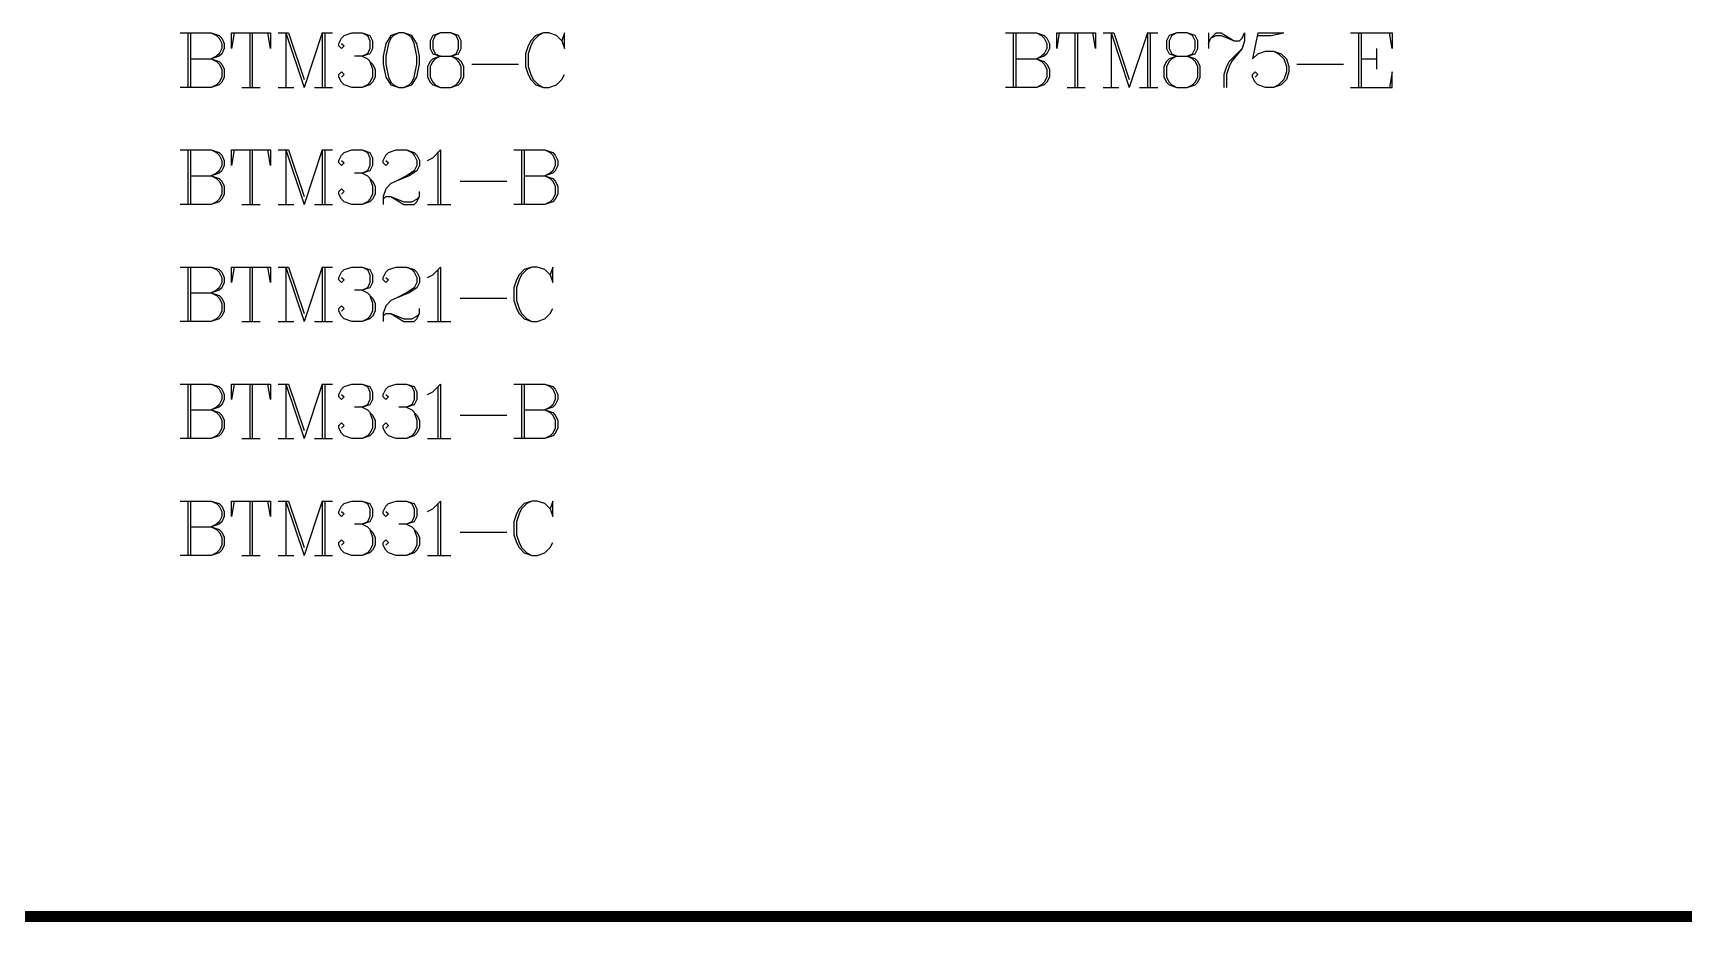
# Model space of a CAD drawing. Header units: millimetres. Extents: x 25 to 178, y 46 to 106.
# Drawn here: x 56.14 to 101.6, y 46.21 to 70.71 of the extents above; entities that cross this region are included whole.
import ezdxf

# ---------------------------------------------------------------- set-up
doc = ezdxf.new("R2010")
doc.units = ezdxf.units.MM
doc.layers.add('KeepOutLayer', color=6, linetype='Continuous')
doc.layers.add('TopOverlay', color=2, linetype='Continuous')

msp = doc.modelspace()

# ---------------------------------------------------------------- linework, layer by layer
at = {"layer": 'KeepOutLayer', "const_width": 0.3}
msp.add_lwpolyline([(25.4, 46.355), (177.8, 46.355)], dxfattribs=at)
at = {"layer": 'TopOverlay'}
for p, q in [((60.198, 70.715), (61.055, 70.715)), ((60.412, 70.715), (60.412, 69.215)), ((60.484, 70.715), (60.484, 69.215)), ((61.055, 70.715), (61.269, 70.643)), ((61.055, 70.715), (61.198, 70.643)), ((61.198, 70.643), (61.269, 70.572)), ((61.269, 70.643), (61.341, 70.572)), ((61.269, 70.572), (61.341, 70.429)), ((61.341, 70.572), (61.412, 70.429)), ((61.683, 70.715), (61.612, 70.286)), ((61.612, 70.286), (61.612, 70.715)), ((61.612, 70.715), (62.683, 70.715)), ((62.112, 70.715), (62.112, 69.215)), ((62.183, 70.715), (62.183, 69.215)), ((62.683, 70.286), (62.612, 70.715)), ((62.683, 70.715), (62.683, 70.286)), ((62.897, 70.715), (63.183, 70.715)), ((63.112, 70.715), (63.112, 69.215)), ((63.112, 70.715), (63.612, 69.215)), ((63.183, 70.715), (63.612, 69.429)), ((64.111, 70.715), (63.612, 69.215)), ((64.111, 70.715), (64.111, 69.215)), ((64.111, 70.715), (64.397, 70.715)), ((64.183, 70.715), (64.183, 69.215)), ((64.568, 70.429), (64.64, 70.572)), ((64.64, 70.572), (64.711, 70.643)), ((64.711, 70.643), (64.926, 70.715)), ((64.926, 70.715), (65.211, 70.715)), ((65.211, 70.715), (65.425, 70.643)), ((65.211, 70.715), (65.354, 70.643)), ((65.354, 70.643), (65.425, 70.5)), ((65.425, 70.643), (65.497, 70.5)), ((65.425, 70.5), (65.425, 70.286)), ((65.497, 70.5), (65.497, 70.286)), ((66.004, 70.643), (65.861, 70.429)), ((66.004, 70.572), (65.932, 70.429)), ((66.218, 70.715), (66.004, 70.643)), ((66.075, 70.643), (66.004, 70.572)), ((66.218, 70.715), (66.075, 70.643)), ((66.361, 70.715), (66.218, 70.715)), ((66.575, 70.643), (66.361, 70.715)), ((66.504, 70.643), (66.361, 70.715)), ((66.575, 70.572), (66.504, 70.643)), ((66.718, 70.429), (66.575, 70.643)), ((66.647, 70.429), (66.575, 70.572)), ((67.154, 70.643), (67.082, 70.5)), ((67.082, 70.5), (67.082, 70.286)), ((67.368, 70.715), (67.154, 70.643)), ((67.225, 70.643), (67.154, 70.5)), ((67.154, 70.5), (67.154, 70.286)), ((67.368, 70.715), (67.225, 70.643)), ((67.654, 70.715), (67.368, 70.715)), ((67.868, 70.643), (67.654, 70.715)), ((67.796, 70.643), (67.654, 70.715)), ((67.868, 70.5), (67.796, 70.643)), ((67.939, 70.5), (67.868, 70.643)), ((67.868, 70.286), (67.868, 70.5)), ((67.939, 70.286), (67.939, 70.5)), ((69.853, 70.5), (69.782, 70.358)), ((69.996, 70.643), (69.853, 70.5)), ((69.924, 70.5), (69.853, 70.358)), ((70.067, 70.643), (69.924, 70.5)), ((70.21, 70.715), (69.996, 70.643)), ((70.21, 70.715), (70.067, 70.643)), ((70.353, 70.715), (70.21, 70.715)), ((70.567, 70.643), (70.353, 70.715)), ((70.71, 70.5), (70.567, 70.643)), ((70.781, 70.715), (70.71, 70.5)), ((70.71, 70.5), (70.781, 70.286)), ((70.781, 70.286), (70.781, 70.715)), ((82.931, 70.715), (83.788, 70.715)), ((83.145, 70.715), (83.145, 69.215)), ((83.217, 70.715), (83.217, 69.215)), ((83.788, 70.715), (84.002, 70.643)), ((83.788, 70.715), (83.931, 70.643)), ((83.931, 70.643), (84.002, 70.572)), ((84.002, 70.643), (84.074, 70.572)), ((84.002, 70.572), (84.074, 70.429)), ((84.074, 70.572), (84.145, 70.429)), ((84.416, 70.715), (84.345, 70.286)), ((84.345, 70.286), (84.345, 70.715)), ((84.345, 70.715), (85.416, 70.715)), ((84.845, 70.715), (84.845, 69.215)), ((84.916, 70.715), (84.916, 69.215)), ((85.416, 70.286), (85.345, 70.715)), ((85.416, 70.715), (85.416, 70.286)), ((85.63, 70.715), (85.916, 70.715)), ((85.845, 70.715), (85.845, 69.215)), ((85.845, 70.715), (86.345, 69.215)), ((85.916, 70.715), (86.345, 69.429)), ((86.844, 70.715), (86.345, 69.215)), ((86.844, 70.715), (86.844, 69.215)), ((86.844, 70.715), (87.13, 70.715)), ((86.916, 70.715), (86.916, 69.215)), ((87.444, 70.643), (87.373, 70.5)), ((87.373, 70.5), (87.373, 70.286)), ((87.659, 70.715), (87.444, 70.643)), ((87.516, 70.643), (87.444, 70.5)), ((87.444, 70.5), (87.444, 70.286)), ((87.659, 70.715), (87.516, 70.643)), ((87.944, 70.715), (87.659, 70.715)), ((88.158, 70.643), (87.944, 70.715)), ((88.087, 70.643), (87.944, 70.715)), ((88.158, 70.5), (88.087, 70.643)), ((88.23, 70.5), (88.158, 70.643)), ((88.158, 70.286), (88.158, 70.5)), ((88.23, 70.286), (88.23, 70.5)), ((88.523, 70.715), (88.523, 70.286)), ((88.523, 70.429), (88.594, 70.572)), ((88.594, 70.572), (88.737, 70.715)), ((88.594, 70.572), (88.737, 70.643)), ((88.737, 70.715), (88.88, 70.715)), ((88.737, 70.643), (88.88, 70.643)), ((88.88, 70.715), (89.237, 70.5)), ((88.88, 70.643), (89.237, 70.5)), ((89.237, 70.5), (89.38, 70.5)), ((89.38, 70.5), (89.451, 70.572)), ((89.451, 70.572), (89.522, 70.715)), ((89.522, 70.5), (89.451, 70.286)), ((89.522, 70.715), (89.522, 70.5)), ((89.887, 70.715), (89.744, 70.001)), ((89.887, 70.715), (90.601, 70.715)), ((89.887, 70.643), (90.244, 70.643)), ((90.244, 70.643), (90.601, 70.715)), ((92.443, 70.715), (93.586, 70.715)), ((92.657, 70.715), (92.657, 69.215)), ((92.729, 70.715), (92.729, 69.215)), ((93.586, 70.286), (93.514, 70.715)), ((93.586, 70.715), (93.586, 70.286)), ((61.269, 70.072), (61.055, 70.001)), ((61.198, 70.072), (61.055, 70.001)), ((61.269, 70.143), (61.198, 70.072)), ((61.341, 70.286), (61.269, 70.143)), ((61.341, 70.143), (61.269, 70.072)), ((61.341, 70.429), (61.341, 70.286)), ((61.412, 70.286), (61.341, 70.143)), ((61.412, 70.429), (61.412, 70.286)), ((64.568, 70.358), (64.568, 70.429)), ((64.64, 70.286), (64.568, 70.358)), ((64.64, 70.429), (64.711, 70.358)), ((64.711, 70.358), (64.64, 70.286)), ((65.211, 70.072), (64.997, 70.072)), ((65.425, 70.143), (65.211, 70.072)), ((65.354, 70.143), (65.211, 70.072)), ((65.211, 70.072), (65.354, 70.001)), ((65.425, 70.286), (65.354, 70.143)), ((65.497, 70.286), (65.425, 70.143)), ((65.861, 70.429), (65.79, 70.072)), ((65.79, 70.072), (65.79, 69.858)), ((65.932, 70.429), (65.861, 70.072)), ((65.861, 70.072), (65.861, 69.858)), ((66.718, 70.072), (66.647, 70.429)), ((66.789, 70.072), (66.718, 70.429)), ((66.718, 69.858), (66.718, 70.072)), ((66.789, 69.858), (66.789, 70.072)), ((67.082, 70.286), (67.154, 70.143)), ((67.154, 70.286), (67.225, 70.143)), ((67.154, 70.143), (67.368, 70.072)), ((67.368, 70.072), (67.154, 70.001)), ((67.225, 70.143), (67.368, 70.072)), ((67.368, 70.072), (67.225, 70.001)), ((67.368, 70.072), (67.654, 70.072)), ((67.654, 70.072), (67.868, 70.143)), ((67.654, 70.072), (67.796, 70.143)), ((67.868, 70.001), (67.654, 70.072)), ((67.796, 70.001), (67.654, 70.072)), ((67.796, 70.143), (67.868, 70.286)), ((67.868, 70.143), (67.939, 70.286)), ((69.782, 70.358), (69.71, 70.143)), ((69.71, 70.143), (69.71, 69.786)), ((69.853, 70.358), (69.782, 70.143)), ((69.782, 70.143), (69.782, 69.786)), ((84.002, 70.072), (83.788, 70.001)), ((83.931, 70.072), (83.788, 70.001)), ((84.002, 70.143), (83.931, 70.072)), ((84.074, 70.286), (84.002, 70.143)), ((84.074, 70.143), (84.002, 70.072)), ((84.074, 70.429), (84.074, 70.286)), ((84.145, 70.286), (84.074, 70.143)), ((84.145, 70.429), (84.145, 70.286)), ((87.373, 70.286), (87.444, 70.143)), ((87.444, 70.286), (87.516, 70.143)), ((87.444, 70.143), (87.659, 70.072)), ((87.659, 70.072), (87.444, 70.001)), ((87.516, 70.143), (87.659, 70.072)), ((87.659, 70.072), (87.516, 70.001)), ((87.659, 70.072), (87.944, 70.072)), ((87.944, 70.072), (88.158, 70.143)), ((87.944, 70.072), (88.087, 70.143)), ((88.158, 70.001), (87.944, 70.072)), ((88.087, 70.001), (87.944, 70.072)), ((88.087, 70.143), (88.158, 70.286)), ((88.158, 70.143), (88.23, 70.286)), ((89.451, 70.286), (89.094, 69.929)), ((89.451, 70.286), (89.165, 69.929)), ((89.744, 70.001), (89.887, 70.143)), ((89.887, 70.143), (90.101, 70.215)), ((90.101, 70.215), (90.315, 70.215)), ((90.315, 70.215), (90.529, 70.143)), ((90.315, 70.215), (90.458, 70.143)), ((90.458, 70.143), (90.601, 70.001)), ((90.529, 70.143), (90.672, 70.001)), ((93.157, 70.286), (93.157, 69.715)), ((60.484, 70.001), (61.055, 70.001)), ((61.055, 70.001), (61.269, 69.929)), ((61.055, 70.001), (61.198, 69.929)), ((61.198, 69.929), (61.269, 69.858)), ((61.269, 69.929), (61.341, 69.858)), ((61.269, 69.858), (61.341, 69.715)), ((61.341, 69.858), (61.412, 69.715)), ((61.341, 69.715), (61.341, 69.501)), ((61.412, 69.715), (61.412, 69.501)), ((64.568, 69.572), (64.64, 69.643)), ((64.568, 69.501), (64.568, 69.572)), ((64.64, 69.643), (64.711, 69.572)), ((64.711, 69.572), (64.64, 69.501)), ((65.354, 70.001), (65.497, 69.858)), ((65.425, 69.929), (65.497, 69.715)), ((65.497, 69.858), (65.568, 69.715)), ((65.497, 69.715), (65.497, 69.501)), ((65.568, 69.715), (65.568, 69.501)), ((65.79, 69.858), (65.861, 69.501)), ((65.861, 69.858), (65.932, 69.501)), ((66.647, 69.501), (66.718, 69.858)), ((66.718, 69.501), (66.789, 69.858)), ((67.082, 69.929), (67.011, 69.786)), ((67.011, 69.786), (67.011, 69.501)), ((67.154, 70.001), (67.082, 69.929)), ((67.154, 69.929), (67.082, 69.786)), ((67.082, 69.786), (67.082, 69.501)), ((67.225, 70.001), (67.154, 69.929)), ((67.868, 69.929), (67.796, 70.001)), ((67.939, 69.929), (67.868, 70.001)), ((67.939, 69.786), (67.868, 69.929)), ((68.011, 69.786), (67.939, 69.929)), ((67.939, 69.501), (67.939, 69.786)), ((68.011, 69.501), (68.011, 69.786)), ((68.232, 69.858), (69.517, 69.858)), ((69.71, 69.786), (69.782, 69.572)), ((69.782, 69.786), (69.853, 69.572)), ((69.782, 69.572), (69.853, 69.429)), ((69.853, 69.572), (69.924, 69.429)), ((70.71, 69.429), (70.781, 69.572)), ((83.217, 70.001), (83.788, 70.001)), ((83.788, 70.001), (84.002, 69.929)), ((83.788, 70.001), (83.931, 69.929)), ((83.931, 69.929), (84.002, 69.858)), ((84.002, 69.929), (84.074, 69.858)), ((84.002, 69.858), (84.074, 69.715)), ((84.074, 69.858), (84.145, 69.715)), ((84.074, 69.715), (84.074, 69.501)), ((84.145, 69.715), (84.145, 69.501)), ((87.373, 69.929), (87.301, 69.786)), ((87.301, 69.786), (87.301, 69.501)), ((87.444, 70.001), (87.373, 69.929)), ((87.444, 69.929), (87.373, 69.786)), ((87.373, 69.786), (87.373, 69.501)), ((87.516, 70.001), (87.444, 69.929)), ((88.158, 69.929), (88.087, 70.001)), ((88.23, 69.929), (88.158, 70.001)), ((88.23, 69.786), (88.158, 69.929)), ((88.301, 69.786), (88.23, 69.929)), ((88.23, 69.501), (88.23, 69.786)), ((88.301, 69.501), (88.301, 69.786)), ((89.023, 69.786), (88.951, 69.572)), ((88.951, 69.572), (88.951, 69.215)), ((89.094, 69.929), (89.023, 69.786)), ((89.094, 69.786), (89.023, 69.572)), ((89.023, 69.572), (89.023, 69.215)), ((89.165, 69.929), (89.094, 69.786)), ((89.744, 69.572), (89.815, 69.643)), ((89.744, 69.501), (89.744, 69.572)), ((89.815, 69.643), (89.887, 69.572)), ((89.887, 69.572), (89.815, 69.501)), ((90.601, 70.001), (90.672, 69.786)), ((90.672, 69.643), (90.601, 69.429)), ((90.672, 70.001), (90.744, 69.786)), ((90.672, 69.786), (90.672, 69.643)), ((90.744, 69.643), (90.672, 69.429)), ((90.744, 69.786), (90.744, 69.643)), ((90.965, 69.858), (92.25, 69.858)), ((92.729, 70.001), (93.157, 70.001)), ((93.586, 69.643), (93.514, 69.215)), ((93.586, 69.215), (93.586, 69.643)), ((61.055, 69.215), (60.198, 69.215)), ((61.269, 69.286), (61.055, 69.215)), ((61.198, 69.286), (61.055, 69.215)), ((61.269, 69.358), (61.198, 69.286)), ((61.341, 69.501), (61.269, 69.358)), ((61.341, 69.358), (61.269, 69.286)), ((61.412, 69.501), (61.341, 69.358)), ((61.898, 69.215), (62.398, 69.215)), ((62.897, 69.215), (63.326, 69.215)), ((63.897, 69.215), (64.397, 69.215)), ((64.64, 69.358), (64.568, 69.501)), ((64.711, 69.286), (64.64, 69.358)), ((64.926, 69.215), (64.711, 69.286)), ((65.211, 69.215), (64.926, 69.215)), ((65.425, 69.286), (65.211, 69.215)), ((65.354, 69.286), (65.211, 69.215)), ((65.425, 69.358), (65.354, 69.286)), ((65.497, 69.501), (65.425, 69.358)), ((65.497, 69.358), (65.425, 69.286)), ((65.568, 69.501), (65.497, 69.358)), ((65.861, 69.501), (66.004, 69.286)), ((65.932, 69.501), (66.004, 69.358)), ((66.004, 69.358), (66.075, 69.286)), ((66.004, 69.286), (66.218, 69.215)), ((66.075, 69.286), (66.218, 69.215)), ((66.218, 69.215), (66.361, 69.215)), ((66.361, 69.215), (66.575, 69.286)), ((66.361, 69.215), (66.504, 69.286)), ((66.504, 69.286), (66.575, 69.358)), ((66.575, 69.286), (66.718, 69.501)), ((66.575, 69.358), (66.647, 69.501)), ((67.011, 69.501), (67.082, 69.358)), ((67.082, 69.501), (67.154, 69.358)), ((67.082, 69.358), (67.154, 69.286)), ((67.154, 69.358), (67.225, 69.286)), ((67.154, 69.286), (67.368, 69.215)), ((67.225, 69.286), (67.368, 69.215)), ((67.368, 69.215), (67.654, 69.215)), ((67.654, 69.215), (67.868, 69.286)), ((67.654, 69.215), (67.796, 69.286)), ((67.796, 69.286), (67.868, 69.358)), ((67.868, 69.358), (67.939, 69.501)), ((67.868, 69.286), (67.939, 69.358)), ((67.939, 69.358), (68.011, 69.501)), ((69.853, 69.429), (69.996, 69.286)), ((69.924, 69.429), (70.067, 69.286)), ((69.996, 69.286), (70.21, 69.215)), ((70.067, 69.286), (70.21, 69.215)), ((70.21, 69.215), (70.353, 69.215)), ((70.353, 69.215), (70.567, 69.286)), ((70.567, 69.286), (70.71, 69.429)), ((83.788, 69.215), (82.931, 69.215)), ((84.002, 69.286), (83.788, 69.215)), ((83.931, 69.286), (83.788, 69.215)), ((84.002, 69.358), (83.931, 69.286)), ((84.074, 69.501), (84.002, 69.358)), ((84.074, 69.358), (84.002, 69.286)), ((84.145, 69.501), (84.074, 69.358)), ((84.631, 69.215), (85.131, 69.215)), ((85.63, 69.215), (86.059, 69.215)), ((86.63, 69.215), (87.13, 69.215)), ((87.301, 69.501), (87.373, 69.358)), ((87.373, 69.501), (87.444, 69.358)), ((87.373, 69.358), (87.444, 69.286)), ((87.444, 69.358), (87.516, 69.286)), ((87.444, 69.286), (87.659, 69.215)), ((87.516, 69.286), (87.659, 69.215)), ((87.659, 69.215), (87.944, 69.215)), ((87.944, 69.215), (88.158, 69.286)), ((87.944, 69.215), (88.087, 69.286)), ((88.087, 69.286), (88.158, 69.358)), ((88.158, 69.358), (88.23, 69.501)), ((88.158, 69.286), (88.23, 69.358)), ((88.23, 69.358), (88.301, 69.501)), ((89.815, 69.358), (89.744, 69.501)), ((89.887, 69.286), (89.815, 69.358)), ((90.101, 69.215), (89.887, 69.286)), ((90.315, 69.215), (90.101, 69.215)), ((90.529, 69.286), (90.315, 69.215)), ((90.458, 69.286), (90.315, 69.215)), ((90.601, 69.429), (90.458, 69.286)), ((90.672, 69.429), (90.529, 69.286)), ((92.443, 69.215), (93.586, 69.215)), ((60.198, 67.489), (61.055, 67.489)), ((60.412, 67.489), (60.412, 65.989)), ((60.484, 67.489), (60.484, 65.989)), ((61.055, 67.489), (61.269, 67.417)), ((61.055, 67.489), (61.198, 67.417)), ((61.198, 67.417), (61.269, 67.346)), ((61.269, 67.417), (61.341, 67.346)), ((61.269, 67.346), (61.341, 67.203)), ((61.341, 67.346), (61.412, 67.203)), ((61.683, 67.489), (61.612, 67.06)), ((61.612, 67.06), (61.612, 67.489)), ((61.612, 67.489), (62.683, 67.489)), ((62.112, 67.489), (62.112, 65.989)), ((62.183, 67.489), (62.183, 65.989)), ((62.683, 67.06), (62.612, 67.489)), ((62.683, 67.489), (62.683, 67.06)), ((62.897, 67.489), (63.183, 67.489)), ((63.112, 67.489), (63.112, 65.989)), ((63.112, 67.489), (63.612, 65.989)), ((63.183, 67.489), (63.612, 66.203)), ((64.111, 67.489), (63.612, 65.989)), ((64.111, 67.489), (64.111, 65.989)), ((64.111, 67.489), (64.397, 67.489)), ((64.183, 67.489), (64.183, 65.989)), ((64.568, 67.203), (64.64, 67.346)), ((64.64, 67.346), (64.711, 67.417)), ((64.711, 67.417), (64.926, 67.489)), ((64.926, 67.489), (65.211, 67.489)), ((65.211, 67.489), (65.425, 67.417)), ((65.211, 67.489), (65.354, 67.417)), ((65.354, 67.417), (65.425, 67.275)), ((65.425, 67.417), (65.497, 67.275)), ((65.79, 67.203), (65.861, 67.346)), ((65.861, 67.346), (65.932, 67.417)), ((65.932, 67.417), (66.147, 67.489)), ((66.147, 67.489), (66.432, 67.489)), ((66.432, 67.489), (66.647, 67.417)), ((66.432, 67.489), (66.575, 67.417)), ((66.575, 67.417), (66.647, 67.346)), ((66.647, 67.417), (66.718, 67.346)), ((66.647, 67.346), (66.718, 67.203)), ((66.718, 67.346), (66.789, 67.203)), ((67.154, 67.275), (67.368, 67.489)), ((67.296, 67.417), (67.296, 65.989)), ((67.368, 67.489), (67.368, 65.989)), ((69.389, 67.489), (70.246, 67.489)), ((69.603, 67.489), (69.603, 65.989)), ((69.675, 67.489), (69.675, 65.989)), ((70.246, 67.489), (70.46, 67.417)), ((70.246, 67.489), (70.389, 67.417)), ((70.389, 67.417), (70.46, 67.346)), ((70.46, 67.417), (70.531, 67.346)), ((70.46, 67.346), (70.531, 67.203)), ((70.531, 67.346), (70.603, 67.203)), ((61.269, 66.846), (61.055, 66.775)), ((61.198, 66.846), (61.055, 66.775)), ((61.269, 66.918), (61.198, 66.846)), ((61.341, 67.06), (61.269, 66.918)), ((61.341, 66.918), (61.269, 66.846)), ((61.341, 67.203), (61.341, 67.06)), ((61.412, 67.06), (61.341, 66.918)), ((61.412, 67.203), (61.412, 67.06)), ((64.568, 67.132), (64.568, 67.203)), ((64.64, 67.06), (64.568, 67.132)), ((64.64, 67.203), (64.711, 67.132)), ((64.711, 67.132), (64.64, 67.06)), ((65.211, 66.846), (64.997, 66.846)), ((65.425, 66.918), (65.211, 66.846)), ((65.354, 66.918), (65.211, 66.846)), ((65.211, 66.846), (65.354, 66.775)), ((65.425, 67.06), (65.354, 66.918)), ((65.425, 67.275), (65.425, 67.06)), ((65.497, 67.06), (65.425, 66.918)), ((65.497, 67.275), (65.497, 67.06)), ((65.79, 67.132), (65.79, 67.203)), ((65.861, 67.06), (65.79, 67.132)), ((65.861, 67.203), (65.932, 67.132)), ((65.932, 67.132), (65.861, 67.06)), ((66.647, 66.918), (66.432, 66.775)), ((66.718, 66.918), (66.504, 66.775)), ((66.718, 67.06), (66.647, 66.918)), ((66.718, 67.203), (66.718, 67.06)), ((66.789, 67.06), (66.718, 66.918)), ((66.789, 67.203), (66.789, 67.06)), ((67.011, 67.203), (67.154, 67.275)), ((70.46, 66.846), (70.246, 66.775)), ((70.389, 66.846), (70.246, 66.775)), ((70.46, 66.918), (70.389, 66.846)), ((70.531, 67.06), (70.46, 66.918)), ((70.531, 66.918), (70.46, 66.846)), ((70.531, 67.203), (70.531, 67.06)), ((70.603, 67.06), (70.531, 66.918)), ((70.603, 67.203), (70.603, 67.06)), ((60.484, 66.775), (61.055, 66.775)), ((61.055, 66.775), (61.269, 66.703)), ((61.055, 66.775), (61.198, 66.703)), ((61.198, 66.703), (61.269, 66.632)), ((61.269, 66.703), (61.341, 66.632)), ((61.269, 66.632), (61.341, 66.489)), ((61.341, 66.632), (61.412, 66.489)), ((61.341, 66.489), (61.341, 66.275)), ((61.412, 66.489), (61.412, 66.275)), ((64.568, 66.346), (64.64, 66.418)), ((64.64, 66.418), (64.711, 66.346)), ((65.354, 66.775), (65.497, 66.632)), ((65.425, 66.703), (65.497, 66.489)), ((65.497, 66.632), (65.568, 66.489)), ((65.497, 66.489), (65.497, 66.275)), ((65.568, 66.489), (65.568, 66.275)), ((65.861, 66.418), (65.79, 66.203)), ((66.004, 66.561), (65.861, 66.418)), ((66.147, 66.632), (66.004, 66.561)), ((66.504, 66.775), (66.147, 66.632)), ((66.432, 66.775), (66.147, 66.632)), ((67.911, 66.632), (69.196, 66.632)), ((69.675, 66.775), (70.246, 66.775)), ((70.246, 66.775), (70.46, 66.703)), ((70.246, 66.775), (70.389, 66.703)), ((70.389, 66.703), (70.46, 66.632)), ((70.46, 66.703), (70.531, 66.632)), ((70.46, 66.632), (70.531, 66.489)), ((70.531, 66.632), (70.603, 66.489)), ((70.531, 66.489), (70.531, 66.275)), ((70.603, 66.489), (70.603, 66.275)), ((61.055, 65.989), (60.198, 65.989)), ((61.269, 66.061), (61.055, 65.989)), ((61.198, 66.061), (61.055, 65.989)), ((61.269, 66.132), (61.198, 66.061)), ((61.341, 66.275), (61.269, 66.132)), ((61.341, 66.132), (61.269, 66.061)), ((61.412, 66.275), (61.341, 66.132)), ((61.898, 65.989), (62.398, 65.989)), ((62.897, 65.989), (63.326, 65.989)), ((63.897, 65.989), (64.397, 65.989)), ((64.568, 66.275), (64.568, 66.346)), ((64.64, 66.132), (64.568, 66.275)), ((64.711, 66.346), (64.64, 66.275)), ((64.711, 66.061), (64.64, 66.132)), ((64.926, 65.989), (64.711, 66.061)), ((65.211, 65.989), (64.926, 65.989)), ((65.425, 66.061), (65.211, 65.989)), ((65.354, 66.061), (65.211, 65.989)), ((65.425, 66.132), (65.354, 66.061)), ((65.497, 66.275), (65.425, 66.132)), ((65.497, 66.132), (65.425, 66.061)), ((65.568, 66.275), (65.497, 66.132)), ((65.79, 66.203), (65.79, 65.989)), ((65.79, 66.132), (65.861, 66.203)), ((65.861, 66.203), (66.004, 66.203)), ((66.004, 66.203), (66.361, 66.061)), ((66.004, 66.203), (66.361, 65.989)), ((66.361, 66.061), (66.575, 66.061)), ((66.361, 65.989), (66.647, 65.989)), ((66.575, 66.061), (66.718, 66.132)), ((66.647, 65.989), (66.718, 66.061)), ((66.718, 66.132), (66.789, 66.203)), ((66.718, 66.061), (66.789, 66.203)), ((66.789, 66.203), (66.789, 66.346)), ((67.011, 65.989), (67.654, 65.989)), ((70.246, 65.989), (69.389, 65.989)), ((70.46, 66.061), (70.246, 65.989)), ((70.389, 66.061), (70.246, 65.989)), ((70.46, 66.132), (70.389, 66.061)), ((70.531, 66.275), (70.46, 66.132)), ((70.531, 66.132), (70.46, 66.061)), ((70.603, 66.275), (70.531, 66.132)), ((60.198, 64.263), (61.055, 64.263)), ((60.412, 64.263), (60.412, 62.763)), ((60.484, 64.263), (60.484, 62.763)), ((61.055, 64.263), (61.269, 64.192)), ((61.055, 64.263), (61.198, 64.192)), ((61.198, 64.192), (61.269, 64.12)), ((61.269, 64.192), (61.341, 64.12)), ((61.269, 64.12), (61.341, 63.977)), ((61.341, 64.12), (61.412, 63.977)), ((61.683, 64.263), (61.612, 63.835)), ((61.612, 63.835), (61.612, 64.263)), ((61.612, 64.263), (62.683, 64.263)), ((62.112, 64.263), (62.112, 62.763)), ((62.183, 64.263), (62.183, 62.763)), ((62.683, 63.835), (62.612, 64.263)), ((62.683, 64.263), (62.683, 63.835)), ((62.897, 64.263), (63.183, 64.263)), ((63.112, 64.263), (63.112, 62.763)), ((63.112, 64.263), (63.612, 62.763)), ((63.183, 64.263), (63.612, 62.978)), ((64.111, 64.263), (63.612, 62.763)), ((64.111, 64.263), (64.111, 62.763)), ((64.111, 64.263), (64.397, 64.263)), ((64.183, 64.263), (64.183, 62.763)), ((64.568, 63.977), (64.64, 64.12)), ((64.64, 64.12), (64.711, 64.192)), ((64.711, 64.192), (64.926, 64.263)), ((64.926, 64.263), (65.211, 64.263)), ((65.211, 64.263), (65.425, 64.192)), ((65.211, 64.263), (65.354, 64.192)), ((65.354, 64.192), (65.425, 64.049)), ((65.425, 64.192), (65.497, 64.049)), ((65.79, 63.977), (65.861, 64.12)), ((65.861, 64.12), (65.932, 64.192)), ((65.932, 64.192), (66.147, 64.263)), ((66.147, 64.263), (66.432, 64.263)), ((66.432, 64.263), (66.647, 64.192)), ((66.432, 64.263), (66.575, 64.192)), ((66.575, 64.192), (66.647, 64.12)), ((66.647, 64.192), (66.718, 64.12)), ((66.647, 64.12), (66.718, 63.977)), ((66.718, 64.12), (66.789, 63.977)), ((67.154, 64.049), (67.368, 64.263)), ((67.296, 64.192), (67.296, 62.763)), ((67.368, 64.263), (67.368, 62.763)), ((69.675, 64.192), (69.532, 64.049)), ((69.746, 64.192), (69.603, 64.049)), ((69.889, 64.263), (69.675, 64.192)), ((69.889, 64.263), (69.746, 64.192)), ((70.032, 64.263), (69.889, 64.263)), ((70.246, 64.192), (70.032, 64.263)), ((70.389, 64.049), (70.246, 64.192)), ((70.46, 64.263), (70.389, 64.049)), ((70.46, 63.835), (70.46, 64.263)), ((61.269, 63.692), (61.198, 63.62)), ((61.341, 63.835), (61.269, 63.692)), ((61.341, 63.692), (61.269, 63.62)), ((61.341, 63.977), (61.341, 63.835)), ((61.412, 63.835), (61.341, 63.692)), ((61.412, 63.977), (61.412, 63.835)), ((64.568, 63.906), (64.568, 63.977)), ((64.64, 63.835), (64.568, 63.906)), ((64.64, 63.977), (64.711, 63.906)), ((64.711, 63.906), (64.64, 63.835)), ((65.425, 63.692), (65.211, 63.62)), ((65.354, 63.692), (65.211, 63.62)), ((65.425, 63.835), (65.354, 63.692)), ((65.425, 64.049), (65.425, 63.835)), ((65.497, 63.835), (65.425, 63.692)), ((65.497, 64.049), (65.497, 63.835)), ((65.79, 63.906), (65.79, 63.977)), ((65.861, 63.835), (65.79, 63.906)), ((65.861, 63.977), (65.932, 63.906)), ((65.932, 63.906), (65.861, 63.835)), ((66.647, 63.692), (66.432, 63.549)), ((66.718, 63.692), (66.504, 63.549)), ((66.718, 63.835), (66.647, 63.692)), ((66.718, 63.977), (66.718, 63.835)), ((66.789, 63.835), (66.718, 63.692)), ((66.789, 63.977), (66.789, 63.835)), ((67.011, 63.977), (67.154, 64.049)), ((69.46, 63.906), (69.389, 63.692)), ((69.389, 63.692), (69.389, 63.335)), ((69.532, 64.049), (69.46, 63.906)), ((69.532, 63.906), (69.46, 63.692)), ((69.46, 63.692), (69.46, 63.335)), ((69.603, 64.049), (69.532, 63.906)), ((70.389, 64.049), (70.46, 63.835)), ((60.484, 63.549), (61.055, 63.549)), ((61.269, 63.62), (61.055, 63.549)), ((61.198, 63.62), (61.055, 63.549)), ((61.055, 63.549), (61.269, 63.478)), ((61.055, 63.549), (61.198, 63.478)), ((61.198, 63.478), (61.269, 63.406)), ((61.269, 63.478), (61.341, 63.406)), ((61.269, 63.406), (61.341, 63.263)), ((61.341, 63.406), (61.412, 63.263)), ((61.341, 63.263), (61.341, 63.049)), ((61.412, 63.263), (61.412, 63.049)), ((64.568, 63.12), (64.64, 63.192)), ((64.64, 63.192), (64.711, 63.12)), ((65.211, 63.62), (64.997, 63.62)), ((65.211, 63.62), (65.354, 63.549)), ((65.354, 63.549), (65.497, 63.406)), ((65.425, 63.478), (65.497, 63.263)), ((65.497, 63.406), (65.568, 63.263)), ((65.497, 63.263), (65.497, 63.049)), ((65.568, 63.263), (65.568, 63.049)), ((65.861, 63.192), (65.79, 62.978)), ((66.004, 63.335), (65.861, 63.192)), ((66.147, 63.406), (66.004, 63.335)), ((66.504, 63.549), (66.147, 63.406)), ((66.432, 63.549), (66.147, 63.406)), ((67.911, 63.406), (69.196, 63.406)), ((69.389, 63.335), (69.46, 63.12)), ((69.46, 63.335), (69.532, 63.12)), ((61.055, 62.763), (60.198, 62.763)), ((61.269, 62.835), (61.055, 62.763)), ((61.198, 62.835), (61.055, 62.763)), ((61.269, 62.906), (61.198, 62.835)), ((61.341, 63.049), (61.269, 62.906)), ((61.341, 62.906), (61.269, 62.835)), ((61.412, 63.049), (61.341, 62.906)), ((61.898, 62.763), (62.398, 62.763)), ((62.897, 62.763), (63.326, 62.763)), ((63.897, 62.763), (64.397, 62.763)), ((64.568, 63.049), (64.568, 63.12)), ((64.64, 62.906), (64.568, 63.049)), ((64.711, 63.12), (64.64, 63.049)), ((64.711, 62.835), (64.64, 62.906)), ((64.926, 62.763), (64.711, 62.835)), ((65.211, 62.763), (64.926, 62.763)), ((65.425, 62.835), (65.211, 62.763)), ((65.354, 62.835), (65.211, 62.763)), ((65.425, 62.906), (65.354, 62.835)), ((65.497, 63.049), (65.425, 62.906)), ((65.497, 62.906), (65.425, 62.835)), ((65.568, 63.049), (65.497, 62.906)), ((65.79, 62.978), (65.79, 62.763)), ((65.79, 62.906), (65.861, 62.978)), ((65.861, 62.978), (66.004, 62.978)), ((66.004, 62.978), (66.361, 62.835)), ((66.004, 62.978), (66.361, 62.763)), ((66.361, 62.835), (66.575, 62.835)), ((66.361, 62.763), (66.647, 62.763)), ((66.575, 62.835), (66.718, 62.906)), ((66.647, 62.763), (66.718, 62.835)), ((66.718, 62.906), (66.789, 62.978)), ((66.718, 62.835), (66.789, 62.978)), ((66.789, 62.978), (66.789, 63.12)), ((67.011, 62.763), (67.654, 62.763)), ((69.46, 63.12), (69.532, 62.978)), ((69.532, 63.12), (69.603, 62.978)), ((69.532, 62.978), (69.675, 62.835)), ((69.603, 62.978), (69.746, 62.835)), ((69.675, 62.835), (69.889, 62.763)), ((69.746, 62.835), (69.889, 62.763)), ((69.889, 62.763), (70.032, 62.763)), ((70.032, 62.763), (70.246, 62.835)), ((70.246, 62.835), (70.389, 62.978)), ((70.389, 62.978), (70.46, 63.12)), ((60.198, 61.037), (61.055, 61.037)), ((60.412, 61.037), (60.412, 59.538)), ((60.484, 61.037), (60.484, 59.538)), ((61.055, 61.037), (61.269, 60.966)), ((61.055, 61.037), (61.198, 60.966)), ((61.198, 60.966), (61.269, 60.894)), ((61.269, 60.966), (61.341, 60.894)), ((61.683, 61.037), (61.612, 60.609)), ((61.612, 60.609), (61.612, 61.037)), ((61.612, 61.037), (62.683, 61.037)), ((62.112, 61.037), (62.112, 59.538)), ((62.183, 61.037), (62.183, 59.538)), ((62.683, 60.609), (62.612, 61.037)), ((62.683, 61.037), (62.683, 60.609)), ((62.897, 61.037), (63.183, 61.037)), ((63.112, 61.037), (63.112, 59.538)), ((63.112, 61.037), (63.612, 59.538)), ((63.183, 61.037), (63.612, 59.752)), ((64.111, 61.037), (63.612, 59.538)), ((64.111, 61.037), (64.111, 59.538)), ((64.111, 61.037), (64.397, 61.037)), ((64.183, 61.037), (64.183, 59.538)), ((64.64, 60.894), (64.711, 60.966)), ((64.711, 60.966), (64.926, 61.037)), ((64.926, 61.037), (65.211, 61.037)), ((65.211, 61.037), (65.425, 60.966)), ((65.211, 61.037), (65.354, 60.966)), ((65.354, 60.966), (65.425, 60.823)), ((65.425, 60.966), (65.497, 60.823)), ((65.861, 60.894), (65.932, 60.966)), ((65.932, 60.966), (66.147, 61.037)), ((66.147, 61.037), (66.432, 61.037)), ((66.432, 61.037), (66.647, 60.966)), ((66.432, 61.037), (66.575, 60.966)), ((66.575, 60.966), (66.647, 60.823)), ((66.647, 60.966), (66.718, 60.823)), ((67.154, 60.823), (67.368, 61.037)), ((67.296, 60.966), (67.296, 59.538)), ((67.368, 61.037), (67.368, 59.538)), ((69.389, 61.037), (70.246, 61.037)), ((69.603, 61.037), (69.603, 59.538)), ((69.675, 61.037), (69.675, 59.538)), ((70.246, 61.037), (70.46, 60.966)), ((70.246, 61.037), (70.389, 60.966)), ((70.389, 60.966), (70.46, 60.894)), ((70.46, 60.966), (70.531, 60.894)), ((61.269, 60.466), (61.198, 60.395)), ((61.269, 60.894), (61.341, 60.752)), ((61.341, 60.609), (61.269, 60.466)), ((61.341, 60.466), (61.269, 60.395)), ((61.341, 60.894), (61.412, 60.752)), ((61.341, 60.752), (61.341, 60.609)), ((61.412, 60.609), (61.341, 60.466)), ((61.412, 60.752), (61.412, 60.609)), ((64.568, 60.752), (64.64, 60.894)), ((64.568, 60.68), (64.568, 60.752)), ((64.64, 60.609), (64.568, 60.68)), ((64.64, 60.752), (64.711, 60.68)), ((64.711, 60.68), (64.64, 60.609)), ((65.425, 60.466), (65.211, 60.395)), ((65.354, 60.466), (65.211, 60.395)), ((65.425, 60.609), (65.354, 60.466)), ((65.425, 60.823), (65.425, 60.609)), ((65.497, 60.609), (65.425, 60.466)), ((65.497, 60.823), (65.497, 60.609)), ((65.79, 60.752), (65.861, 60.894)), ((65.79, 60.68), (65.79, 60.752)), ((65.861, 60.609), (65.79, 60.68)), ((65.861, 60.752), (65.932, 60.68)), ((65.932, 60.68), (65.861, 60.609)), ((66.647, 60.466), (66.432, 60.395)), ((66.575, 60.466), (66.432, 60.395)), ((66.647, 60.609), (66.575, 60.466)), ((66.647, 60.823), (66.647, 60.609)), ((66.718, 60.609), (66.647, 60.466)), ((66.718, 60.823), (66.718, 60.609)), ((67.011, 60.752), (67.154, 60.823)), ((70.46, 60.466), (70.389, 60.395)), ((70.46, 60.894), (70.531, 60.752)), ((70.531, 60.609), (70.46, 60.466)), ((70.531, 60.466), (70.46, 60.395)), ((70.531, 60.894), (70.603, 60.752)), ((70.531, 60.752), (70.531, 60.609)), ((70.603, 60.609), (70.531, 60.466)), ((70.603, 60.752), (70.603, 60.609)), ((60.484, 60.323), (61.055, 60.323)), ((61.269, 60.395), (61.055, 60.323)), ((61.198, 60.395), (61.055, 60.323)), ((61.055, 60.323), (61.269, 60.252)), ((61.055, 60.323), (61.198, 60.252)), ((61.198, 60.252), (61.269, 60.18)), ((61.269, 60.252), (61.341, 60.18)), ((61.269, 60.18), (61.341, 60.037)), ((61.341, 60.18), (61.412, 60.037)), ((61.341, 60.037), (61.341, 59.823)), ((61.412, 60.037), (61.412, 59.823)), ((65.211, 60.395), (64.997, 60.395)), ((65.211, 60.395), (65.354, 60.323)), ((65.354, 60.323), (65.497, 60.18)), ((65.425, 60.252), (65.497, 60.037)), ((65.497, 60.18), (65.568, 60.037)), ((65.497, 60.037), (65.497, 59.823)), ((65.568, 60.037), (65.568, 59.823)), ((66.432, 60.395), (66.218, 60.395)), ((66.432, 60.395), (66.575, 60.323)), ((66.575, 60.323), (66.718, 60.18)), ((66.647, 60.252), (66.718, 60.037)), ((66.718, 60.18), (66.789, 60.037)), ((66.718, 60.037), (66.718, 59.823)), ((66.789, 60.037), (66.789, 59.823)), ((67.911, 60.18), (69.196, 60.18)), ((69.675, 60.323), (70.246, 60.323)), ((70.46, 60.395), (70.246, 60.323)), ((70.389, 60.395), (70.246, 60.323)), ((70.246, 60.323), (70.46, 60.252)), ((70.246, 60.323), (70.389, 60.252)), ((70.389, 60.252), (70.46, 60.18)), ((70.46, 60.252), (70.531, 60.18)), ((70.46, 60.18), (70.531, 60.037)), ((70.531, 60.18), (70.603, 60.037)), ((70.531, 60.037), (70.531, 59.823)), ((70.603, 60.037), (70.603, 59.823)), ((61.269, 59.609), (61.055, 59.538)), ((61.198, 59.609), (61.055, 59.538)), ((61.269, 59.68), (61.198, 59.609)), ((61.341, 59.823), (61.269, 59.68)), ((61.341, 59.68), (61.269, 59.609)), ((61.412, 59.823), (61.341, 59.68)), ((64.568, 59.895), (64.64, 59.966)), ((64.568, 59.823), (64.568, 59.895)), ((64.64, 59.68), (64.568, 59.823)), ((64.64, 59.966), (64.711, 59.895)), ((64.711, 59.895), (64.64, 59.823)), ((64.711, 59.609), (64.64, 59.68)), ((64.926, 59.538), (64.711, 59.609)), ((65.425, 59.609), (65.211, 59.538)), ((65.354, 59.609), (65.211, 59.538)), ((65.425, 59.68), (65.354, 59.609)), ((65.497, 59.823), (65.425, 59.68)), ((65.497, 59.68), (65.425, 59.609)), ((65.568, 59.823), (65.497, 59.68)), ((65.79, 59.895), (65.861, 59.966)), ((65.79, 59.823), (65.79, 59.895)), ((65.861, 59.68), (65.79, 59.823)), ((65.861, 59.966), (65.932, 59.895)), ((65.932, 59.895), (65.861, 59.823)), ((65.932, 59.609), (65.861, 59.68)), ((66.147, 59.538), (65.932, 59.609)), ((66.647, 59.609), (66.432, 59.538)), ((66.575, 59.609), (66.432, 59.538)), ((66.647, 59.68), (66.575, 59.609)), ((66.718, 59.823), (66.647, 59.68)), ((66.718, 59.68), (66.647, 59.609)), ((66.789, 59.823), (66.718, 59.68)), ((70.46, 59.609), (70.246, 59.538)), ((70.389, 59.609), (70.246, 59.538)), ((70.46, 59.68), (70.389, 59.609)), ((70.531, 59.823), (70.46, 59.68)), ((70.531, 59.68), (70.46, 59.609)), ((70.603, 59.823), (70.531, 59.68)), ((61.055, 59.538), (60.198, 59.538)), ((61.898, 59.538), (62.398, 59.538)), ((62.897, 59.538), (63.326, 59.538)), ((63.897, 59.538), (64.397, 59.538)), ((65.211, 59.538), (64.926, 59.538)), ((66.432, 59.538), (66.147, 59.538)), ((67.011, 59.538), (67.654, 59.538)), ((70.246, 59.538), (69.389, 59.538)), ((60.198, 57.811), (61.055, 57.811)), ((60.412, 57.811), (60.412, 56.312)), ((60.484, 57.811), (60.484, 56.312)), ((61.055, 57.811), (61.269, 57.74)), ((61.055, 57.811), (61.198, 57.74)), ((61.198, 57.74), (61.269, 57.669)), ((61.269, 57.74), (61.341, 57.669)), ((61.683, 57.811), (61.612, 57.383)), ((61.612, 57.383), (61.612, 57.811)), ((61.612, 57.811), (62.683, 57.811)), ((62.112, 57.811), (62.112, 56.312)), ((62.183, 57.811), (62.183, 56.312)), ((62.683, 57.383), (62.612, 57.811)), ((62.683, 57.811), (62.683, 57.383)), ((62.897, 57.811), (63.183, 57.811)), ((63.112, 57.811), (63.112, 56.312)), ((63.112, 57.811), (63.612, 56.312)), ((63.183, 57.811), (63.612, 56.526)), ((64.111, 57.811), (63.612, 56.312)), ((64.111, 57.811), (64.111, 56.312)), ((64.111, 57.811), (64.397, 57.811)), ((64.183, 57.811), (64.183, 56.312)), ((64.64, 57.669), (64.711, 57.74)), ((64.711, 57.74), (64.926, 57.811)), ((64.926, 57.811), (65.211, 57.811)), ((65.211, 57.811), (65.425, 57.74)), ((65.211, 57.811), (65.354, 57.74)), ((65.354, 57.74), (65.425, 57.597)), ((65.425, 57.74), (65.497, 57.597)), ((65.861, 57.669), (65.932, 57.74)), ((65.932, 57.74), (66.147, 57.811)), ((66.147, 57.811), (66.432, 57.811)), ((66.432, 57.811), (66.647, 57.74)), ((66.432, 57.811), (66.575, 57.74)), ((66.575, 57.74), (66.647, 57.597)), ((66.647, 57.74), (66.718, 57.597)), ((67.154, 57.597), (67.368, 57.811)), ((67.296, 57.74), (67.296, 56.312)), ((67.368, 57.811), (67.368, 56.312)), ((69.675, 57.74), (69.532, 57.597)), ((69.746, 57.74), (69.603, 57.597)), ((69.889, 57.811), (69.675, 57.74)), ((69.889, 57.811), (69.746, 57.74)), ((70.032, 57.811), (69.889, 57.811)), ((70.246, 57.74), (70.032, 57.811)), ((70.389, 57.597), (70.246, 57.74)), ((70.46, 57.811), (70.389, 57.597)), ((70.46, 57.383), (70.46, 57.811)), ((61.269, 57.669), (61.341, 57.526)), ((61.341, 57.383), (61.269, 57.24)), ((61.341, 57.669), (61.412, 57.526)), ((61.341, 57.526), (61.341, 57.383)), ((61.412, 57.383), (61.341, 57.24)), ((61.412, 57.526), (61.412, 57.383)), ((64.568, 57.526), (64.64, 57.669)), ((64.568, 57.454), (64.568, 57.526)), ((64.64, 57.383), (64.568, 57.454)), ((64.64, 57.526), (64.711, 57.454)), ((64.711, 57.454), (64.64, 57.383)), ((65.425, 57.383), (65.354, 57.24)), ((65.425, 57.597), (65.425, 57.383)), ((65.497, 57.383), (65.425, 57.24)), ((65.497, 57.597), (65.497, 57.383)), ((65.79, 57.526), (65.861, 57.669)), ((65.79, 57.454), (65.79, 57.526)), ((65.861, 57.383), (65.79, 57.454)), ((65.861, 57.526), (65.932, 57.454)), ((65.932, 57.454), (65.861, 57.383)), ((66.647, 57.383), (66.575, 57.24)), ((66.647, 57.597), (66.647, 57.383)), ((66.718, 57.383), (66.647, 57.24)), ((66.718, 57.597), (66.718, 57.383)), ((67.011, 57.526), (67.154, 57.597)), ((69.46, 57.454), (69.389, 57.24)), ((69.532, 57.597), (69.46, 57.454)), ((69.532, 57.454), (69.46, 57.24)), ((69.603, 57.597), (69.532, 57.454)), ((70.389, 57.597), (70.46, 57.383)), ((60.484, 57.097), (61.055, 57.097)), ((61.269, 57.169), (61.055, 57.097)), ((61.198, 57.169), (61.055, 57.097)), ((61.055, 57.097), (61.269, 57.026)), ((61.055, 57.097), (61.198, 57.026)), ((61.269, 57.24), (61.198, 57.169)), ((61.198, 57.026), (61.269, 56.955)), ((61.341, 57.24), (61.269, 57.169)), ((61.269, 57.026), (61.341, 56.955)), ((61.269, 56.955), (61.341, 56.812)), ((61.341, 56.955), (61.412, 56.812)), ((65.211, 57.169), (64.997, 57.169)), ((65.425, 57.24), (65.211, 57.169)), ((65.354, 57.24), (65.211, 57.169)), ((65.211, 57.169), (65.354, 57.097)), ((65.354, 57.097), (65.497, 56.955)), ((65.425, 57.026), (65.497, 56.812)), ((65.497, 56.955), (65.568, 56.812)), ((66.432, 57.169), (66.218, 57.169)), ((66.647, 57.24), (66.432, 57.169)), ((66.575, 57.24), (66.432, 57.169)), ((66.432, 57.169), (66.575, 57.097)), ((66.575, 57.097), (66.718, 56.955)), ((66.647, 57.026), (66.718, 56.812)), ((66.718, 56.955), (66.789, 56.812)), ((67.911, 56.955), (69.196, 56.955)), ((69.389, 57.24), (69.389, 56.883)), ((69.389, 56.883), (69.46, 56.669)), ((69.46, 57.24), (69.46, 56.883)), ((69.46, 56.883), (69.532, 56.669)), ((61.269, 56.383), (61.055, 56.312)), ((61.198, 56.383), (61.055, 56.312)), ((61.269, 56.455), (61.198, 56.383)), ((61.341, 56.597), (61.269, 56.455)), ((61.341, 56.455), (61.269, 56.383)), ((61.341, 56.812), (61.341, 56.597)), ((61.412, 56.597), (61.341, 56.455)), ((61.412, 56.812), (61.412, 56.597)), ((64.568, 56.669), (64.64, 56.74)), ((64.568, 56.597), (64.568, 56.669)), ((64.64, 56.455), (64.568, 56.597)), ((64.64, 56.74), (64.711, 56.669)), ((64.711, 56.669), (64.64, 56.597)), ((64.711, 56.383), (64.64, 56.455)), ((64.926, 56.312), (64.711, 56.383)), ((65.425, 56.383), (65.211, 56.312)), ((65.354, 56.383), (65.211, 56.312)), ((65.425, 56.455), (65.354, 56.383)), ((65.497, 56.597), (65.425, 56.455)), ((65.497, 56.455), (65.425, 56.383)), ((65.497, 56.812), (65.497, 56.597)), ((65.568, 56.597), (65.497, 56.455)), ((65.568, 56.812), (65.568, 56.597)), ((65.79, 56.669), (65.861, 56.74)), ((65.79, 56.597), (65.79, 56.669)), ((65.861, 56.455), (65.79, 56.597)), ((65.861, 56.74), (65.932, 56.669)), ((65.932, 56.669), (65.861, 56.597)), ((65.932, 56.383), (65.861, 56.455)), ((66.147, 56.312), (65.932, 56.383)), ((66.647, 56.383), (66.432, 56.312)), ((66.575, 56.383), (66.432, 56.312)), ((66.647, 56.455), (66.575, 56.383)), ((66.718, 56.597), (66.647, 56.455)), ((66.718, 56.455), (66.647, 56.383)), ((66.718, 56.812), (66.718, 56.597)), ((66.789, 56.597), (66.718, 56.455)), ((66.789, 56.812), (66.789, 56.597)), ((69.46, 56.669), (69.532, 56.526)), ((69.532, 56.669), (69.603, 56.526)), ((69.532, 56.526), (69.675, 56.383)), ((69.603, 56.526), (69.746, 56.383)), ((69.675, 56.383), (69.889, 56.312)), ((69.746, 56.383), (69.889, 56.312)), ((70.032, 56.312), (70.246, 56.383)), ((70.246, 56.383), (70.389, 56.526)), ((70.389, 56.526), (70.46, 56.669)), ((61.055, 56.312), (60.198, 56.312)), ((61.898, 56.312), (62.398, 56.312)), ((62.897, 56.312), (63.326, 56.312)), ((63.897, 56.312), (64.397, 56.312)), ((65.211, 56.312), (64.926, 56.312)), ((66.432, 56.312), (66.147, 56.312)), ((67.011, 56.312), (67.654, 56.312)), ((69.889, 56.312), (70.032, 56.312))]:
    msp.add_line(p, q, dxfattribs=at)

doc.saveas('drawing.dxf')
